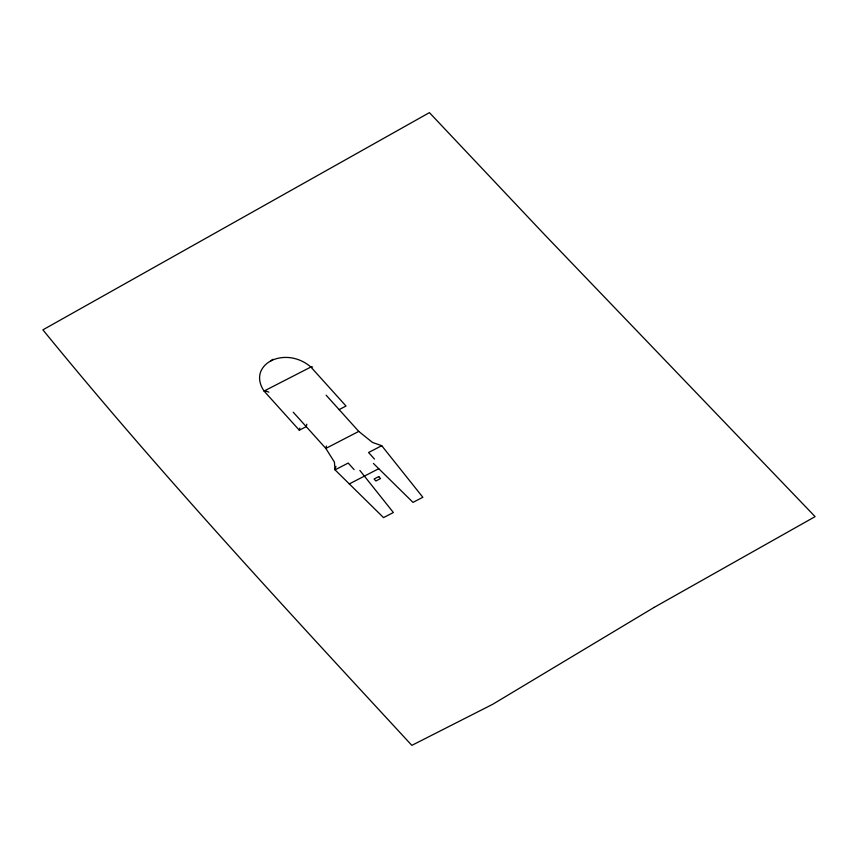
<?xml version="1.0" encoding="UTF-8"?>
<svg xmlns="http://www.w3.org/2000/svg" width="858" height="858" viewBox="0 0 858 858"><rect width="100%" height="100%" fill="white"/><g stroke="black" fill="none" stroke-linecap="round" stroke-linejoin="round"><path stroke-width="1.29" d="M339.114 409.609L346.021 406.038L310.757 366.892C305.094 362.055 298.187 358.826 290.798 357.754A30.309 23.348 13.8 0 0 260.092 373.638C258.569 379.751 260.607 385.993 264.049 391.055L299.313 430.201L299.839 428.067M306.81 424.206L306.22 426.63L299.313 430.201M326.448 445.999L325.847 448.423L334.406 462.097L335.038 469.862L383.537 517.61L393.382 512.516L359.867 470.441M335.907 466.334L335.038 469.862L348.209 463.052L354.107 469.605M264.049 391.055L311.186 366.87A25.107 12.001 62.6 0 1 312.569 367.01M373.412 463.438L412.998 502.37L422.844 497.275L381.735 445.699L372.426 442.417L358.751 431.402L325.847 448.423L293.221 412.205M381.735 445.699L368.575 452.509L374.474 459.062M349.292 483.933L378.753 468.693M326.126 395.184L358.751 431.402M271.042 360.81A48.702 23.284 62.6 0 1 272.898 359.277M264.478 391.023A25.107 12.001 62.6 0 1 268.854 392.17M654.107 607.41L492.728 704.279L411.84 745.366C286.186 609.287 160.017 473.434 42.9 329.847L429.418 112.634L544.551 234.62L815.1 516.623L654.107 607.41M378.743 476.598L374.099 479L375.879 480.973L380.523 478.571L378.743 476.598"/></g></svg>
